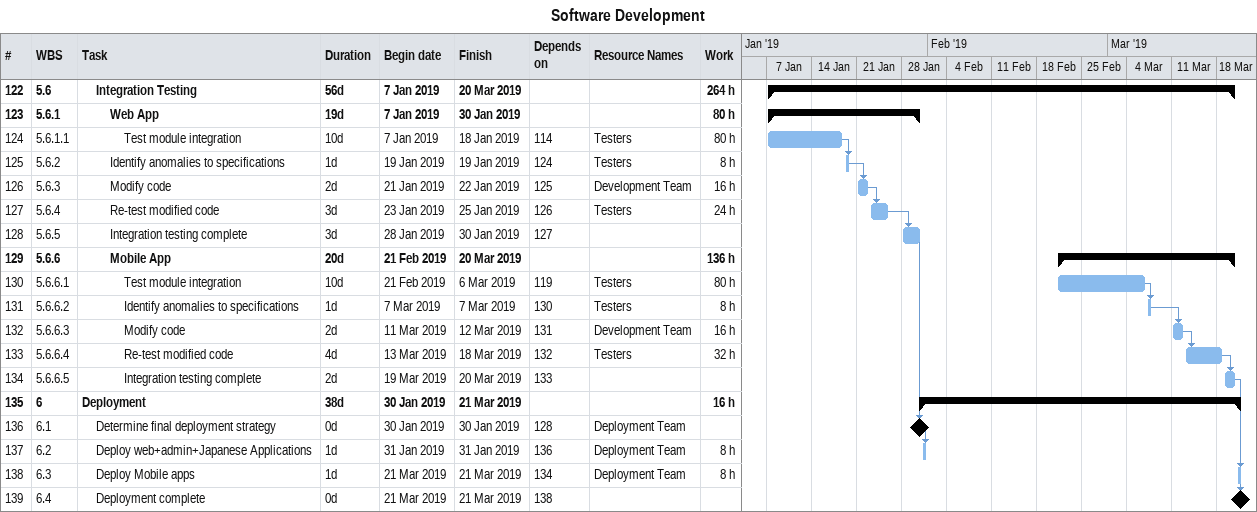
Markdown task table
Software Development

| ID | WBS | Task | Duration | Start | Finish | Predecessors | Resources | Work (h) |
|---|---|---|---|---|---|---|---|---|
| 122 | 5.6 | **Integration Testing** | 56d | 2019-01-07 | 2019-03-20 |  |  | 264 |
| 123 | 5.6.1 | **Web App** | 19d | 2019-01-07 | 2019-01-30 |  |  | 80 |
| 124 | 5.6.1.1 | Test module integration | 10d | 2019-01-07 | 2019-01-18 | 114 | Testers | 80 |
| 125 | 5.6.2 | Identify anomalies to specifications | 1d | 2019-01-19 | 2019-01-19 | 124 | Testers | 8 |
| 126 | 5.6.3 | Modify code | 2d | 2019-01-21 | 2019-01-22 | 125 | Development Team | 16 |
| 127 | 5.6.4 | Re-test modified code | 3d | 2019-01-23 | 2019-01-25 | 126 | Testers | 24 |
| 128 | 5.6.5 | Integration testing complete | 3d | 2019-01-28 | 2019-01-30 | 127 |  |  |
| 129 | 5.6.6 | **Mobile App** | 20d | 2019-02-21 | 2019-03-20 |  |  | 136 |
| 130 | 5.6.6.1 | Test module integration | 10d | 2019-02-21 | 2019-03-06 | 119 | Testers | 80 |
| 131 | 5.6.6.2 | Identify anomalies to specifications | 1d | 2019-03-07 | 2019-03-07 | 130 | Testers | 8 |
| 132 | 5.6.6.3 | Modify code | 2d | 2019-03-11 | 2019-03-12 | 131 | Development Team | 16 |
| 133 | 5.6.6.4 | Re-test modified code | 4d | 2019-03-13 | 2019-03-18 | 132 | Testers | 32 |
| 134 | 5.6.6.5 | Integration testing complete | 2d | 2019-03-19 | 2019-03-20 | 133 |  |  |
| 135 | 6 | **Deployment** | 38d | 2019-01-30 | 2019-03-21 |  |  | 16 |
| 136 | 6.1 | Determine final deployment strategy | 0d | 2019-01-30 | 2019-01-30 | 128 | Deployment Team |  |
| 137 | 6.2 | Deploy web+admin+Japanese Applications | 1d | 2019-01-31 | 2019-01-31 | 136 | Deployment Team | 8 |
| 138 | 6.3 | Deploy Mobile apps | 1d | 2019-03-21 | 2019-03-21 | 134 | Deployment Team | 8 |
| 139 | 6.4 | Deployment complete | 0d | 2019-03-21 | 2019-03-21 | 138 |  |  |
